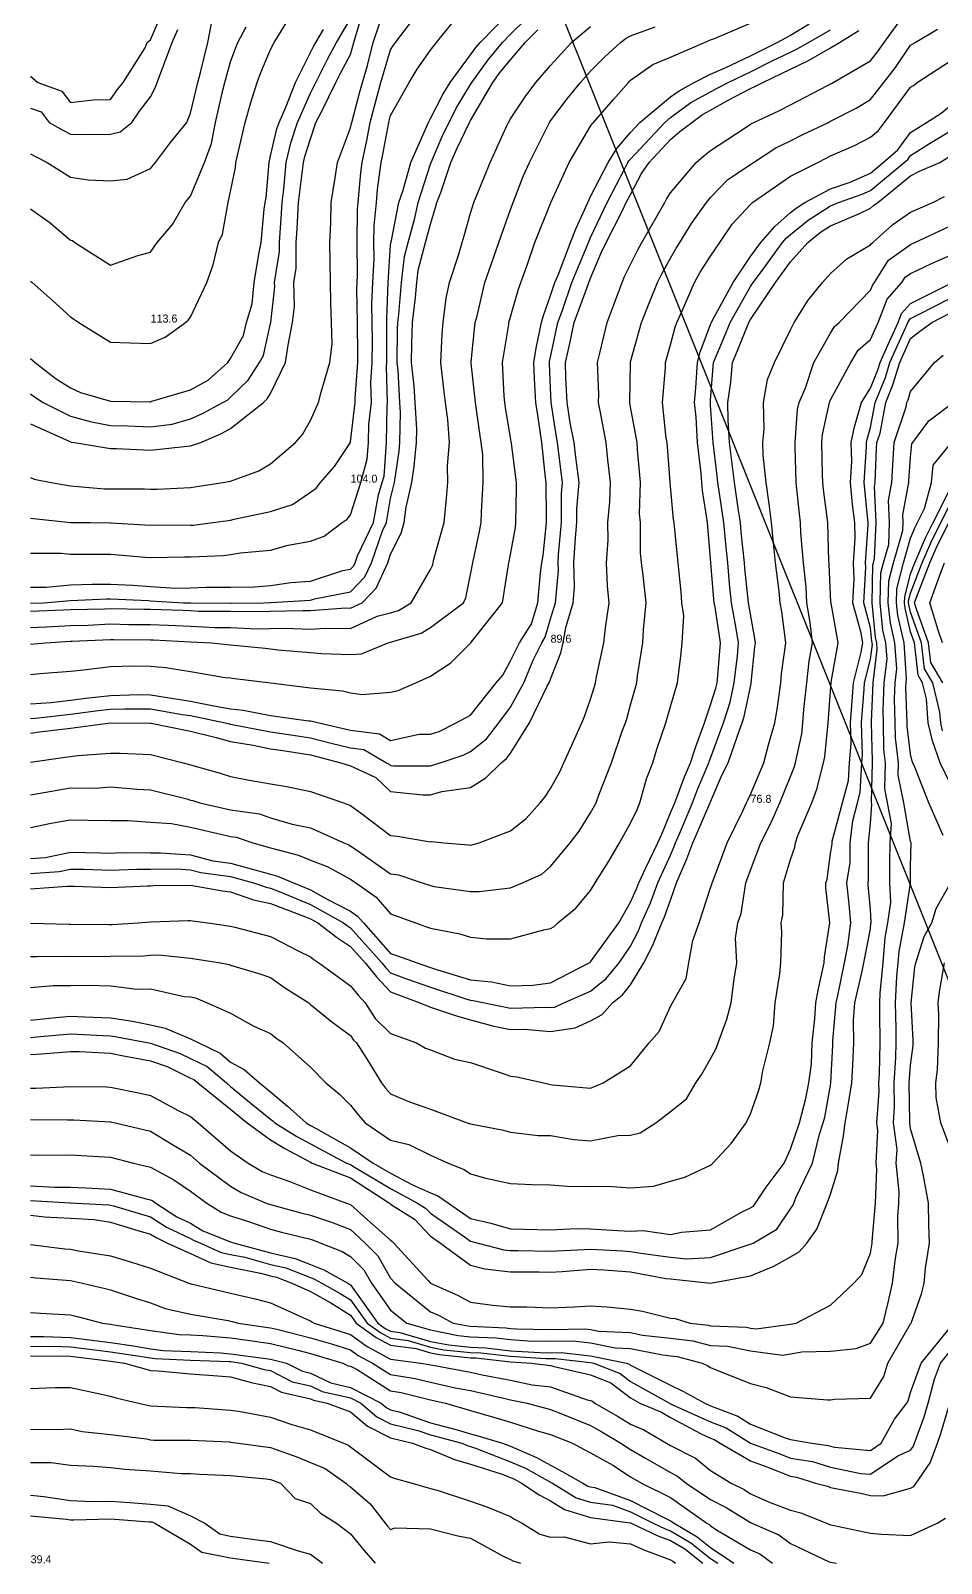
# Model space of a CAD drawing. Extents: x 0 to 210, y 0 to 386.
# Drawn here: x 0 to 113.8, y 0 to 191.5 of the extents above; entities that cross this region are included whole.
import ezdxf

# ---------------------------------------------------------------- set-up
doc = ezdxf.new("R2010")
doc.units = 0
for name, color, linetype in [('CONTOURS_MAJEURES', 3, 'CONTINUOUS'), ('CONTOURS_MINEURES', 8, 'CONTINUOUS'), ('PARCELLE', 4, 'CONTINUOUS'), ('POINTS_COTES', 7, 'CONTINUOUS')]:
    doc.layers.add(name, color=color, linetype=linetype)

msp = doc.modelspace()

# ---------------------------------------------------------------- linework, layer by layer
at = {"layer": 'CONTOURS_MAJEURES'}
for points in [[(0.003, 185.761), (0.884, 184.999), (3.912, 183.911), (4.999, 182.47), (7.805, 182.808), (9.995, 182.867), (10.87, 184.125), (11.55, 184.999), (14.325, 189.32), (14.57, 189.995), (15.002, 190.329), (16.401, 193.6)], [(0.003, 119.931), (1.592, 120.001), (4.999, 120.289), (9.532, 120.464), (9.995, 120.464), (14.731, 120.271), (15.002, 120.249), (19.116, 120.001), (19.97, 119.973), (19.998, 119.972), (20.028, 119.971), (25.005, 119.95), (25.058, 119.948), (29.168, 120.001), (29.981, 120.021), (30.001, 120.023), (30.026, 120.026), (34.997, 120.331), (35.49, 120.494), (40.004, 121.364), (41.79, 123.211), (42.603, 124.998), (43.976, 128.979), (44.468, 130.005), (45, 133.003), (45.482, 135.001), (46.053, 138.945), (46.145, 139.998), (46.254, 143.748), (46.173, 145.005), (45.943, 149.059), (45.841, 150.002), (45.871, 154.127), (45.906, 154.998), (46.024, 156.022), (46.359, 159.994), (46.745, 163.253), (47.206, 165.002), (48.033, 168.035), (48.426, 169.998), (49.996, 174.778), (50.07, 174.995), (51.55, 178.448), (52.307, 180.002), (53.215, 181.787), (55.003, 184.729), (55.16, 184.999), (57.179, 187.819), (58.988, 189.995), (59.999, 191.019), (61.997, 193)], [(0.003, 146.091), (0.612, 145.615), (1.584, 145.005), (4.999, 143.283), (7.598, 142.603), (9.995, 142.14), (12.111, 142.114), (15.002, 141.969), (17.679, 142.322), (19.998, 142.96), (21.414, 143.589), (24.031, 145.005), (24.661, 145.348), (25.005, 145.659), (27.196, 147.81), (28.607, 150.002), (29.106, 150.897), (30.001, 154.863), (30.028, 154.998), (30.518, 159.478), (30.508, 159.994), (31.109, 163.892), (31.104, 165.002), (31.362, 168.637), (31.428, 169.998), (31.65, 171.648), (31.952, 174.995), (32.533, 177.464), (33.362, 180.002), (34.997, 183.659), (35.651, 184.999), (37.097, 187.899), (38.223, 189.995), (40.004, 192.948)], [(0.003, 105.544), (0.591, 105.589), (4.999, 106.08), (8.458, 106.538), (9.995, 106.712), (11.758, 106.76), (15.002, 106.737), (18.947, 106.052), (19.998, 105.888), (24.302, 105.001), (24.869, 104.866), (25.005, 104.828), (25.213, 104.793), (30.001, 103.851), (33.368, 103.372), (34.997, 103.117), (37.558, 102.445), (40.004, 101.867), (41.656, 101.657), (44.474, 100.004), (44.832, 99.836), (45, 99.679), (45.364, 99.639), (49.996, 99.639), (51.217, 100.004), (54.073, 100.932), (55.003, 101.4), (56.991, 103.012), (58.54, 105.001), (59.999, 106.941), (61.643, 109.997), (62.823, 112.828), (63.885, 115.005), (64.32, 115.68), (64.995, 117.988), (65.596, 120.001), (65.972, 124.023), (65.937, 124.998), (66, 126.003), (66.379, 130.005), (66.352, 133.647), (66.476, 135.001), (66.311, 136.315), (65.884, 139.998), (65.732, 140.735), (65.074, 145.005), (64.995, 146.822), (64.865, 149.872), (64.858, 150.002), (64.877, 150.119), (64.995, 150.674), (65.911, 154.998), (66.439, 156.439), (67.657, 159.994), (69.566, 164.567), (69.733, 165.002), (69.81, 165.193), (70.002, 165.62), (72.053, 169.998), (74.335, 174.332), (74.675, 174.995), (74.798, 175.195), (74.998, 175.426), (79.263, 180.002), (80.005, 180.617), (82.532, 182.471), (85.001, 183.83), (85.746, 184.254), (87.178, 184.999), (89.997, 186.318), (92.683, 187.68), (95.004, 188.783), (95.82, 189.179), (97.246, 189.995), (100, 191.588)], [(0.003, 86.184), (3.581, 86.422), (4.999, 86.726), (6.692, 86.697), (9.995, 86.599), (13.278, 86.724), (15.002, 86.71), (18.265, 86.737), (19.998, 86.62), (21.276, 86.279), (25.005, 85.778), (27.842, 85.004), (29.451, 84.453), (30.001, 84.338), (31.074, 83.929), (34.997, 82.311), (39.132, 79.997), (39.625, 79.619), (40.004, 79.366), (43.913, 75), (44.403, 74.403), (45, 73.757), (46.983, 73.017), (49.996, 71.948), (54.528, 70.478), (55.003, 70.337), (55.305, 70.306), (56.758, 70.004), (59.999, 69.358), (64.446, 69.454), (64.995, 69.408), (65.511, 69.488), (66.664, 70.004), (70.002, 71.463), (71.964, 73.038), (73.565, 75), (74.998, 77.096), (75.977, 79.019), (76.363, 79.997), (77.492, 82.509), (78.423, 85.004), (80.005, 88.475), (80.457, 89.548), (80.629, 90.001), (81.111, 91.107), (82.746, 94.997), (83.357, 96.645), (84.793, 100.004), (84.843, 100.162), (85.001, 100.581), (86.619, 105.001), (87.446, 107.552), (87.96, 109.997), (88.348, 113.352), (88.48, 115.005), (88.209, 116.793), (87.594, 120.001), (87.363, 122.364), (87.142, 124.998), (86.931, 126.932), (86.666, 130.005), (86.087, 133.915), (85.922, 135.001), (85.827, 135.828), (85.31, 139.998), (85.001, 144.692), (84.983, 144.987), (84.981, 145.005), (84.982, 145.024), (85.001, 145.299), (85.379, 150.002), (86.738, 153.26), (87.44, 154.998), (89.997, 159.499), (90.33, 159.994), (91.223, 161.221), (93.997, 165.002), (94.467, 165.538), (95.004, 166.012), (97.214, 167.788), (100, 169.576), (100.999, 169.998), (103.966, 171.028), (104.996, 171.489), (109.212, 174.995), (109.639, 175.359), (110.003, 175.858), (112.382, 177.379), (114.999, 178.963)], [(0.003, 65.687), (0.771, 65.767), (4.999, 66.138), (9.07, 65.924), (9.995, 65.891), (10.774, 65.776), (14.763, 64.996), (15.002, 64.953), (18.7, 63.699), (19.998, 63.047), (22.063, 62.061), (24.468, 60), (25.005, 59.572), (27.589, 57.416), (30.001, 55.479), (30.26, 55.263), (30.547, 55.004), (33.292, 53.294), (34.997, 52.397), (39.49, 49.996), (40.004, 49.797), (40.569, 49.431), (45, 46.799), (48.378, 45), (49.371, 44.375), (49.996, 43.715), (54.247, 40.757), (55.003, 40.232), (55.932, 40.003), (59.166, 39.169), (59.999, 39.071), (60.929, 39.071), (64.995, 38.986), (69.181, 39.182), (70.002, 39.252), (74.027, 39.03), (74.998, 38.961), (76.281, 38.72), (80.005, 38.217), (81.991, 38.012), (85.001, 38.206), (89.805, 39.811), (89.997, 39.846), (90.109, 39.891), (90.31, 40.003), (93.267, 41.736), (95.004, 44.286), (95.301, 44.702), (95.42, 45), (95.67, 45.666), (97.76, 49.996), (98.604, 53.605), (99.083, 55.004), (99.272, 55.731), (100, 59.697), (100.052, 60), (100.274, 64.722), (100.289, 64.996), (100.283, 65.28), (100.703, 70.004), (100.914, 70.918), (101.73, 75), (102.149, 77.15), (102.537, 79.997), (102.318, 82.321), (102.051, 85.004), (102.452, 87.548), (102.452, 90.001), (102.767, 92.768), (103.362, 94.997), (103.706, 96.29), (103.915, 100.004), (104.011, 100.989), (103.867, 105.001), (104.203, 109.204), (104.256, 109.997), (104.996, 112.946), (105.222, 114.778), (105.206, 115.005), (105.166, 115.175), (104.996, 116.872), (104.147, 120.001), (104.387, 124.389), (104.36, 124.998), (104.702, 129.71), (104.694, 130.005), (104.65, 130.351), (104.212, 135.001), (104.494, 139.496), (104.479, 139.998), (104.573, 140.422), (104.996, 141.876), (105.59, 145.005), (106.853, 148.148), (107.419, 150.002), (109.419, 154.416), (109.678, 154.998), (109.768, 155.232), (110.003, 155.492), (110.994, 155.99), (114.999, 158.051)], [(113.999, 104.002), (113.769, 105.001), (113.674, 106.325), (112.78, 109.997), (111.731, 111.73), (111.37, 115.005), (110.003, 118.807), (109.777, 119.776), (109.754, 120.001), (109.759, 120.244), (110.003, 121.184), (111.47, 124.998), (112.53, 127.472), (113.791, 130.005), (114.999, 132.388)], [(0.003, 45.295), (4.96, 45.039), (4.999, 45.039), (5.036, 45.037), (5.713, 45), (9.775, 44.779), (9.995, 44.745), (10.361, 44.634), (15.002, 43.277), (16.979, 41.981), (19.998, 40.575), (20.347, 40.352), (21.25, 40.003), (23.837, 38.836), (25.005, 38.582), (26.782, 38.222), (30.001, 37.328), (31.895, 36.894), (34.997, 35.704), (35.5, 35.499), (36.418, 34.996), (38.699, 33.694), (40.004, 32.887), (42.062, 29.999), (43.777, 28.777), (45, 28.114), (47.177, 27.822), (49.996, 27.003), (51.667, 26.67), (55.003, 26.331), (56.269, 26.269), (59.999, 25.855), (64.412, 25.586), (64.995, 25.577), (65.577, 25.584), (70.002, 25.085), (70.411, 25.003), (73.702, 23.705), (74.998, 22.705), (79.857, 19.996), (79.961, 19.952), (80.005, 19.926), (80.152, 19.849), (85.001, 17.659), (86.929, 16.928), (89.997, 14.999), (93.663, 13.661), (95.004, 13.123), (97.729, 12.728), (100, 12.007), (103.78, 11.219), (104.996, 11.11), (108.426, 13.426), (110.003, 14.124), (110.359, 14.642), (110.491, 14.999), (111.689, 18.309), (112.187, 19.996), (113.008, 23.008), (113.726, 25.003), (114.999, 26.552)], [(0.003, 27.096), (2.899, 27.103), (4.999, 27.039), (8.37, 26.629), (9.995, 26.408), (14.206, 25.798), (15.002, 25.67), (15.59, 25.591), (19.998, 25.389), (24.809, 25.199), (25.005, 25.181), (26.367, 25.003), (29.214, 24.215), (30.001, 24.057), (32.681, 22.682), (34.997, 22.155), (36.45, 21.449), (40.004, 20.654), (41.272, 19.996), (43.288, 18.284), (45, 17.427), (48.416, 16.579), (49.996, 16.029), (53.909, 14.999), (54.678, 14.675), (55.003, 14.581), (55.615, 14.387), (59.999, 12.657), (61.855, 11.859), (64.995, 10.13), (65.078, 10.085), (65.224, 10.003), (68.182, 8.183), (70.002, 7.614), (72.741, 7.257), (74.998, 6.44), (77.831, 4.995), (79.307, 4.299), (80.005, 4.044), (82.552, 2.546), (85.001, 0.598), (85.891, -0.001)], [(0.003, 5.92), (4.491, 5.505), (4.999, 5.429), (5.409, 5.407), (9.995, 5.529), (14.81, 5.187), (15.002, 5.171), (15.161, 5.155), (15.528, 4.995), (19.998, 2.382), (21.402, 1.401), (25.005, 0.654), (25.581, 0.575), (29.801, -0.001)]]:
    msp.add_lwpolyline(points, dxfattribs=at)
at = {"layer": 'CONTOURS_MINEURES'}
for points in [[(0.003, 142.342), (4.807, 140.19), (4.999, 140.093), (5.075, 140.074), (5.467, 139.998), (9.995, 139.243), (10.751, 139.243), (15.002, 139.073), (19.551, 139.551), (19.998, 139.579), (21.269, 139.998), (23.857, 141.146), (25.005, 141.767), (29.097, 145.005), (29.553, 145.453), (30.001, 146.149), (31.871, 150.002), (32.191, 152.192), (32.758, 154.998), (32.979, 157.016), (32.921, 159.994), (33.199, 161.796), (33.186, 165.002), (33.306, 166.693), (33.467, 169.998), (34.007, 174.005), (34.096, 174.995), (34.268, 175.725), (34.997, 177.957), (35.666, 180.002), (36.42, 181.423), (38.167, 184.999), (38.777, 186.223), (40.004, 188.506), (40.384, 189.995), (40.577, 190.57), (41.914, 195.003)], [(0.003, 100.059), (4.312, 100.691), (4.999, 100.769), (5.883, 100.889), (9.995, 101.201), (11.185, 101.192), (15.002, 101.027), (19.061, 100.004), (19.998, 99.741), (23.689, 98.688), (25.005, 98.275), (27.13, 97.874), (30.001, 97.364), (32.023, 97.023), (34.997, 96.408), (39.112, 94.997), (40.004, 94.666), (41.357, 93.644), (45, 90.916), (45.84, 90.841), (49.996, 90.141), (50.15, 90.155), (51.665, 90.001), (54.749, 89.747), (55.003, 89.712), (56.066, 90.001), (59.999, 91.491), (61.966, 93.03), (63.714, 94.997), (64.278, 95.716), (64.995, 96.807), (66.149, 98.851), (66.643, 100.004), (68.01, 103.014), (68.906, 105.001), (69.236, 105.764), (70.002, 107.965), (70.485, 109.514), (70.62, 109.997), (70.742, 110.739), (71.651, 115.005), (71.848, 116.851), (72.339, 120.001), (72.099, 122.098), (71.987, 124.998), (72.18, 127.822), (72.171, 130.005), (72.399, 132.604), (72.49, 135.001), (72.167, 137.832), (71.957, 139.998), (71.227, 143.777), (70.997, 145.005), (71.013, 146.016), (70.865, 150.002), (71.161, 151.161), (72.08, 154.998), (73.321, 158.318), (73.953, 159.994), (74.259, 160.735), (74.998, 162.25), (75.915, 164.085), (76.418, 165.002), (78.317, 168.315), (79.262, 169.998), (79.516, 170.485), (80.005, 171.19), (83.196, 174.995), (84.158, 175.839), (85.001, 176.478), (89.305, 179.309), (89.997, 179.776), (90.134, 179.865), (90.422, 180.002), (93.536, 181.466), (95.004, 182.215), (99.619, 184.618), (100, 184.812), (100.123, 184.876), (100.333, 184.999), (104.996, 187.689), (106.008, 188.985), (106.7, 189.995), (110.003, 194.516)], [(0.003, 135.622), (0.442, 135.441), (2.568, 135.001), (4.999, 134.591), (9.218, 134.225), (9.995, 134.218), (14.217, 134.218), (15.002, 134.169), (15.838, 134.165), (19.998, 134.404), (20.524, 134.477), (24.036, 135.001), (25.005, 135.19), (28.511, 136.491), (30.001, 137.338), (33.108, 139.998), (34.002, 140.995), (34.997, 142.78), (36.004, 145.005), (36.312, 146.318), (37.397, 150.002), (37.695, 152.306), (37.611, 154.998), (37.511, 157.507), (37.468, 159.994), (37.457, 162.542), (37.404, 165.002), (37.531, 167.47), (37.572, 169.998), (38.08, 173.075), (38.349, 174.995), (40.004, 179.335), (40.121, 179.885), (40.142, 180.002), (41.164, 183.839), (41.472, 184.999), (42.098, 187.093), (42.839, 189.995), (44.278, 194.279)], [(0.003, 121.953), (1.955, 121.953), (4.999, 122.211), (7.682, 122.314), (9.995, 122.314), (12.798, 122.2), (15.002, 122.021), (18.169, 121.83), (19.998, 121.872), (21.948, 121.948), (25.005, 121.923), (28.006, 121.996), (30.001, 122.167), (32.536, 122.537), (34.997, 122.688), (39.016, 124.012), (40.004, 124.203), (40.394, 124.607), (40.572, 124.998), (40.873, 125.868), (42.856, 130.005), (43.472, 133.473), (43.958, 135.001), (44.183, 135.818), (44.493, 139.998), (44.565, 144.57), (44.616, 145.005), (44.481, 149.482), (44.52, 150.002), (44.536, 154.535), (44.531, 154.998), (44.523, 155.475), (44.717, 159.994), (45, 164.679), (45.034, 164.968), (45.043, 165.002), (45.059, 165.061), (46.047, 169.998), (46.559, 171.558), (47.523, 174.995), (49.537, 179.543), (49.733, 180.002), (49.996, 180.507), (51.511, 183.486), (52.431, 184.999), (55.003, 188.452), (55.646, 189.351), (56.182, 189.995), (59.999, 193.864)], [(0.003, 160.178), (0.215, 159.994), (2.739, 157.735), (4.999, 155.712), (5.422, 155.422), (6.025, 154.998), (9.995, 152.563), (12.458, 152.46), (15.002, 152.375), (16.821, 153.179), (19.373, 154.998), (19.704, 155.292), (19.998, 155.669), (22.014, 159.994), (22.808, 162.192), (23.506, 165.002), (23.982, 166.023), (24.697, 169.998), (25.005, 171.361), (25.615, 174.385), (25.668, 174.995), (25.864, 175.856), (26.821, 180.002), (27.519, 182.484), (28.321, 184.999), (28.767, 186.232), (30.001, 189.11), (30.443, 189.995), (32.186, 192.813)], [(0.003, 130.546), (4.971, 130.032), (4.999, 130.028), (5.02, 130.026), (7.497, 130.005), (9.975, 129.985), (9.995, 129.985), (10.016, 129.983), (15.002, 129.701), (15.298, 129.708), (19.998, 129.69), (20.301, 129.702), (22.76, 130.005), (24.731, 130.278), (25.005, 130.319), (25.444, 130.444), (30.001, 131.394), (32.731, 132.271), (34.997, 133.812), (35.676, 134.324), (36.258, 135.001), (37.993, 137.008), (39.972, 139.998), (40.004, 140.084), (40.579, 145.005), (40.562, 145.564), (40.9, 150.002), (40.903, 150.901), (40.85, 154.998), (40.78, 159.218), (40.814, 159.994), (40.866, 160.859), (40.822, 165.002), (40.857, 169.145), (40.939, 169.998), (41.279, 173.72), (41.445, 174.995), (42.068, 177.933), (42.455, 180.002), (42.99, 182.012), (43.785, 184.999), (45, 189.065), (45.358, 189.637), (45.608, 189.995), (47.606, 192.608)], [(0.003, 111.021), (1.141, 111.138), (4.999, 111.453), (6.607, 111.609), (9.995, 112.03), (12.882, 112.117), (15.002, 112.079), (16.914, 111.914), (19.998, 111.403), (24.332, 110.67), (25.005, 110.6), (25.549, 110.543), (30.001, 109.997), (34.997, 109.357), (38.999, 108.994), (40.004, 108.736), (41.467, 108.534), (45, 108.83), (45.96, 109.037), (48.142, 109.997), (49.996, 110.826), (52.51, 112.49), (55.003, 114.962), (55.023, 114.985), (55.034, 115.005), (55.114, 115.116), (58.976, 120.001), (59.749, 124.748), (59.795, 124.998), (59.831, 125.166), (59.999, 126.022), (60.608, 129.394), (60.666, 130.005), (60.731, 134.269), (60.726, 135.001), (60.105, 139.891), (60.094, 139.998), (60.082, 140.081), (59.999, 140.58), (59.382, 144.387), (59.301, 145.005), (59.211, 145.793), (58.98, 150.002), (59.764, 154.764), (59.789, 154.998), (59.999, 155.702), (60.963, 159.03), (61.296, 159.994), (62.044, 162.045), (63.023, 165.002), (64.995, 169.887), (65.027, 169.967), (65.041, 169.998), (65.083, 170.086), (67.319, 174.995), (70.002, 179.518), (70.186, 179.817), (70.346, 180.002), (72.857, 182.857), (74.724, 184.999), (74.86, 185.137), (74.998, 185.263), (77.777, 187.221), (80.005, 188.143), (84.223, 189.995), (85.001, 190.304), (85.504, 190.499), (89.997, 192.405)], [(0.003, 176.096), (0.7, 175.693), (2.08, 174.995), (4.999, 173.152), (7.182, 172.811), (9.995, 172.711), (12.062, 172.932), (15.002, 174.248), (15.631, 174.995), (17.5, 177.498), (19.513, 180.002), (19.672, 180.329), (19.998, 181.161), (20.891, 184.999), (21.25, 186.248), (22.151, 189.995), (22.628, 192.372)], [(0.003, 126.18), (3.82, 126.18), (4.999, 126.082), (6.072, 126.073), (9.995, 126.073), (14.314, 125.685), (15.002, 125.646), (19.247, 125.75), (19.998, 125.747), (24.094, 125.908), (25.005, 126.02), (26.228, 126.224), (30.001, 126.574), (32.179, 127.18), (34.997, 127.686), (36.691, 128.31), (38.966, 130.005), (39.557, 130.45), (40.004, 130.971), (41.286, 135.001), (42.088, 137.913), (42.243, 139.998), (42.279, 142.278), (42.598, 145.005), (42.521, 147.523), (42.71, 150.002), (42.72, 152.718), (42.69, 154.998), (42.651, 157.347), (42.765, 159.994), (42.943, 162.941), (42.922, 165.002), (42.939, 167.063), (43.22, 169.998), (43.369, 171.629), (43.807, 174.995), (44.016, 175.981), (44.768, 180.002), (44.817, 180.185), (45, 180.871), (47.304, 184.999), (48.34, 186.654), (49.996, 189.017), (50.727, 189.995), (52.648, 192.35)], [(0.003, 107.354), (2.55, 107.548), (4.999, 107.821), (6.92, 108.076), (9.995, 108.423), (13.521, 108.519), (15.002, 108.509), (16.803, 108.196), (19.998, 107.698), (22.901, 107.1), (25.005, 106.749), (26.579, 106.575), (30.001, 105.919), (34.736, 105.261), (34.997, 105.228), (35.205, 105.209), (36.017, 105.001), (40.004, 104.059), (43.6, 103.601), (45, 102.78), (48.568, 103.573), (49.996, 103.573), (51.075, 103.924), (53.215, 105.001), (55.003, 105.953), (58.196, 109.997), (59.036, 110.963), (59.999, 112.729), (61.109, 115.005), (62.632, 117.368), (63.402, 120.001), (63.746, 123.748), (63.926, 124.998), (64.09, 125.905), (64.48, 130.005), (64.488, 130.512), (64.454, 135.001), (64.376, 135.621), (63.908, 139.998), (63.401, 143.408), (63.136, 145.005), (63.008, 148.014), (62.898, 150.002), (63.195, 151.802), (63.873, 154.998), (64.125, 155.868), (64.995, 158.391), (65.544, 159.994), (65.938, 160.938), (67.498, 165.002), (68.216, 166.784), (69.656, 169.998), (70.002, 170.726), (72.189, 174.995), (73.261, 176.736), (74.998, 178.742), (76.172, 180.002), (80.005, 183.179), (81.054, 183.949), (82.961, 184.999), (85.001, 186.04), (86.841, 186.839), (89.997, 188.316), (93.308, 189.995), (94.419, 190.58), (95.004, 190.892), (97.314, 192.31)], [(0.003, 116.915), (2.001, 117.003), (4.999, 117.165), (7.202, 117.208), (9.995, 117.343), (12.29, 117.295), (15.002, 117.269), (17.194, 117.198), (19.998, 117.067), (23.088, 116.918), (25.005, 116.91), (28.261, 116.745), (30.001, 116.768), (31.814, 116.819), (34.997, 116.686), (36.826, 116.83), (40.004, 116.781), (43.326, 118.328), (45, 118.725), (45.988, 119.013), (47.59, 120.001), (49.996, 124.165), (50.265, 124.729), (50.32, 124.998), (50.418, 125.42), (51.688, 130.005), (51.999, 133.003), (52.135, 135.001), (52.097, 137.098), (52.346, 139.998), (52.148, 142.853), (51.854, 145.005), (51.659, 146.665), (51.281, 150.002), (51.429, 153.568), (51.572, 154.998), (51.949, 158.046), (52.37, 159.994), (53.526, 163.525), (53.941, 165.002), (54.18, 165.823), (55.003, 168.65), (55.421, 169.998), (56.75, 173.248), (57.428, 174.995), (59.504, 179.506), (59.732, 180.002), (59.999, 180.435), (61.804, 183.193), (63.166, 184.999), (64.995, 187.131), (67.6, 189.995), (70.002, 191.965)], [(0.003, 169.202), (2.449, 167.449), (4.999, 165.287), (5.229, 165.233), (5.544, 165.002), (9.995, 162.182), (13.392, 163.392), (15.002, 163.784), (15.834, 165.002), (17.738, 167.262), (19.324, 169.998), (19.998, 170.8), (21.732, 174.995), (22.615, 177.385), (23.11, 180.002), (24.038, 184.034), (24.263, 184.999), (25.005, 187.585), (25.645, 189.355), (25.919, 189.995), (26.956, 191.95)], [(0.003, 114.815), (1.853, 115.005), (4.999, 115.174), (5.171, 115.177), (9.995, 115.411), (10.393, 115.402), (15.002, 115.358), (15.344, 115.347), (19.998, 115.131), (22.601, 115.005), (25.005, 114.755), (29.306, 114.308), (30.001, 114.223), (30.898, 114.105), (34.997, 113.775), (36.36, 113.641), (40.004, 113.536), (41.376, 113.629), (44.692, 115.005), (45, 115.078), (48.81, 116.19), (49.996, 116.921), (54.117, 120.001), (54.403, 120.6), (55.003, 123.535), (55.274, 124.998), (56.103, 128.903), (56.319, 130.005), (56.343, 131.345), (56.576, 135.001), (56.517, 138.484), (56.322, 139.998), (56.138, 141.136), (55.627, 145.005), (55.065, 149.939), (55.061, 150.002), (55.073, 150.072), (55.59, 154.998), (55.84, 155.836), (56.798, 159.994), (57.629, 162.37), (58.516, 165.002), (59.999, 169.113), (60.329, 169.998), (61.607, 173.386), (62.383, 174.995), (63.232, 176.761), (64.866, 180.002), (64.917, 180.08), (64.995, 180.183), (67.069, 182.928), (68.736, 184.999), (70.002, 186.387), (71.795, 188.202), (73.749, 189.995), (74.467, 190.527), (74.998, 190.823), (78.07, 191.929)], [(0.003, 96.011), (1.21, 96.207), (4.999, 96.872), (8.162, 96.834), (9.995, 96.996), (13.309, 96.69), (15.002, 96.605), (19.51, 95.486), (19.998, 95.348), (20.271, 95.27), (21.142, 94.997), (25.005, 94.107), (28.611, 93.607), (30.001, 93.131), (32.68, 92.317), (34.997, 91.86), (39.153, 90.001), (39.772, 89.77), (40.004, 89.645), (41.31, 88.694), (45, 86.13), (45.987, 85.991), (48.931, 85.004), (49.996, 84.654), (50.436, 84.564), (55.003, 83.927), (56.071, 83.933), (59.999, 84.39), (61.482, 85.004), (63.914, 86.085), (64.995, 87.03), (67.443, 90.001), (68.556, 91.443), (70.002, 93.748), (70.678, 94.997), (71.086, 96.083), (72.628, 100.004), (73.964, 103.967), (74.363, 105.001), (74.514, 105.484), (74.998, 107.221), (75.764, 109.997), (75.871, 110.871), (76.519, 115.005), (76.615, 116.618), (76.963, 120.001), (76.561, 123.438), (76.378, 124.998), (76.239, 126.239), (76.223, 130.005), (76.115, 131.12), (76.259, 135.001), (75.876, 139.121), (75.804, 139.998), (74.998, 144.484), (74.9, 145.005), (74.978, 149.982), (74.977, 150.002), (74.998, 150.082), (76.355, 154.998), (77.39, 157.608), (78.381, 159.994), (78.922, 161.077), (80.005, 163.05), (80.695, 164.31), (81.148, 165.002), (82.611, 167.392), (84.472, 169.998), (85.001, 170.608), (87.142, 172.853), (89.997, 174.747), (90.382, 174.995), (93.177, 176.821), (95.004, 177.689), (96.513, 178.49), (99.725, 180.002), (100, 180.142), (103.197, 181.801), (104.996, 182.854), (106.646, 184.999), (108.116, 186.881), (110.003, 189.633), (110.576, 189.995), (113.354, 191.644)], [(0.003, 150.496), (0.558, 150.002), (3.049, 148.052), (4.999, 146.829), (6.241, 146.248), (9.995, 145.179), (14.896, 145.111), (15.002, 145.108), (15.163, 145.166), (19.998, 146.595), (22.207, 147.797), (24.643, 150.002), (25.005, 150.487), (26.62, 153.382), (26.985, 154.998), (27.679, 157.32), (27.956, 159.994), (28.542, 163.54), (28.827, 165.002), (29.182, 169.179), (29.313, 169.998), (29.429, 170.57), (29.814, 174.995), (30.001, 175.814), (30.799, 179.202), (31.06, 180.002), (31.916, 181.918), (33.101, 184.999), (34.997, 188.733), (35.417, 189.576), (35.642, 189.995), (36.622, 191.621)], [(0.003, 181.797), (1.323, 181.323), (2.319, 180.002), (4.02, 179.021), (4.999, 178.525), (6.51, 178.487), (9.995, 178.523), (11.179, 178.818), (12.637, 180.002), (13.606, 181.395), (15.002, 183.187), (15.593, 184.407), (15.825, 184.999), (16.331, 186.328), (17.714, 189.995), (18.399, 191.597)], [(0.003, 118.925), (4.105, 119.107), (4.999, 119.155), (9.233, 119.239), (9.995, 119.276), (14.186, 119.187), (15.002, 119.18), (19.045, 119.048), (19.998, 119.004), (21.048, 118.953), (25.005, 118.937), (26.126, 118.88), (30.001, 118.93), (34.04, 119.044), (34.997, 119.004), (39.348, 119.347), (40.004, 119.337), (41.431, 120.001), (43.186, 121.815), (44.634, 124.998), (45, 126.058), (46.318, 128.684), (46.716, 130.005), (46.935, 131.94), (47.673, 135.001), (47.967, 137.031), (48.226, 139.998), (48.277, 141.721), (48.066, 145.005), (47.949, 147.052), (47.632, 150.002), (47.649, 152.349), (47.757, 154.998), (48.114, 158.113), (48.273, 159.994), (48.456, 161.538), (49.369, 165.002), (49.996, 167.302), (50.604, 169.392), (50.78, 169.998), (51.266, 171.266), (52.536, 174.995), (53.276, 176.721), (54.874, 180.002), (54.918, 180.087), (55.003, 180.227), (57.79, 184.999), (58.711, 186.286), (59.999, 187.834), (61.836, 189.995), (63.425, 191.569)], [(0.003, 103.72), (1.12, 103.883), (4.999, 104.325), (9.995, 105.001), (14.964, 104.963), (15.002, 104.961), (15.054, 104.948), (19.998, 103.935), (23.178, 103.178), (25.005, 102.665), (27.815, 102.19), (30.001, 101.76), (31.538, 101.542), (34.997, 100.999), (38.792, 100.004), (40.004, 99.633), (43.149, 98.15), (45, 96.428), (49.011, 95.984), (49.996, 95.984), (51.404, 96.405), (55.003, 96.919), (56.897, 98.106), (58.833, 100.004), (59.477, 100.526), (59.999, 101.197), (62.356, 105.001), (64.584, 109.587), (64.805, 109.997), (64.995, 110.452), (66.268, 113.732), (66.559, 115.005), (66.896, 116.902), (67.821, 120.001), (68.007, 121.992), (67.901, 124.998), (68.095, 128.098), (68.276, 130.005), (68.263, 131.74), (68.562, 135.001), (68.166, 138.166), (67.953, 139.998), (67.447, 142.45), (67.053, 145.005), (66.919, 148.082), (66.85, 150.002), (67.395, 152.397), (67.946, 154.998), (69.649, 159.642), (69.769, 159.994), (70.002, 160.551), (71.302, 163.698), (71.938, 165.002), (73.999, 168.999), (74.467, 169.998), (74.998, 171.007), (76.368, 173.628), (77.315, 174.995), (80.005, 177.852), (81.148, 178.856), (82.66, 180.002), (84.01, 180.993), (85.001, 181.538), (87.206, 182.793), (89.997, 184.244), (90.511, 184.485), (91.517, 184.999), (95.004, 186.657), (97.251, 187.747), (100, 189.32), (101.118, 189.995), (103.528, 191.466)], [(0.003, 91.913), (2.552, 92.448), (4.999, 92.878), (7.152, 92.844), (9.995, 92.81), (12.204, 92.792), (15.002, 92.573), (17.6, 92.399), (19.998, 91.973), (23.952, 91.051), (25.005, 90.809), (25.714, 90.71), (27.787, 90.001), (30.001, 89.36), (33.467, 88.47), (34.997, 87.819), (37.051, 87.054), (40.004, 85.464), (40.635, 85.004), (43.213, 83.213), (45, 81.141), (48.122, 79.997), (49.505, 79.506), (49.996, 79.332), (53.652, 78.649), (55.003, 78.222), (56.995, 78.004), (59.999, 78.023), (64.148, 79.15), (64.995, 79.288), (65.444, 79.549), (65.913, 79.997), (68.175, 81.823), (70.002, 84.048), (70.591, 85.004), (72.274, 87.728), (73.598, 90.001), (74.998, 92.451), (75.817, 94.18), (76.157, 94.997), (76.997, 98.005), (77.801, 100.004), (78.286, 101.72), (79.426, 105.001), (80.005, 107.017), (80.871, 109.997), (81.322, 113.685), (81.439, 115.005), (81.639, 118.367), (81.415, 120.001), (81.31, 121.306), (80.93, 124.998), (80.484, 129.525), (80.442, 130.005), (80.385, 130.385), (80.005, 134.567), (79.966, 134.963), (79.967, 135.001), (79.964, 135.042), (79.555, 139.998), (79.456, 140.547), (78.999, 145.005), (79.356, 149.355), (79.368, 150.002), (80.005, 152.231), (80.567, 154.436), (80.78, 154.998), (81.467, 156.46), (82.979, 159.994), (83.695, 161.303), (85.001, 163.295), (86.136, 165.002), (87.701, 167.298), (89.997, 169.75), (90.113, 169.882), (90.244, 169.998), (95.004, 173.287), (98.391, 174.995), (99.443, 175.553), (100, 175.815), (102.902, 177.094), (104.996, 178.138), (106.002, 178.996), (106.734, 180.002), (110.003, 184.406), (110.367, 184.634), (110.81, 184.999), (114.999, 187.708)], [(0.003, 88.028), (1.853, 88.151), (4.999, 88.825), (8.756, 88.762), (9.995, 88.725), (11.226, 88.772), (15.002, 88.741), (16.251, 88.751), (19.998, 88.498), (22.761, 87.762), (25.005, 87.46), (28.497, 86.508), (30.001, 86.072), (30.851, 85.854), (32.849, 85.004), (34.997, 84.118), (37.008, 82.993), (40.004, 81.453), (40.862, 80.857), (41.603, 79.997), (45, 76.182), (45.872, 75.872), (48.33, 75), (49.996, 74.41), (50.873, 74.125), (55.003, 72.899), (57.629, 72.63), (59.999, 72.137), (62.799, 72.2), (64.995, 72.518), (69.818, 75), (69.934, 75.067), (70.002, 75.132), (73.534, 79.997), (74.998, 82.585), (75.748, 84.254), (76.028, 85.004), (76.886, 86.889), (78.389, 90.001), (78.907, 91.095), (80.005, 93.735), (80.535, 94.997), (81.745, 98.26), (82.491, 100.004), (83.097, 101.909), (84.256, 105.001), (85.001, 107.246), (85.674, 109.324), (85.815, 109.997), (85.922, 110.921), (86.25, 115.005), (85.579, 119.423), (85.468, 120.001), (85.427, 120.427), (85.043, 124.998), (85.038, 125.035), (85.001, 125.474), (84.605, 130.005), (84.005, 134.006), (83.915, 135.001), (83.811, 136.191), (83.374, 139.998), (83.179, 143.179), (82.998, 145.005), (83.145, 146.861), (83.355, 150.002), (83.689, 151.313), (85.001, 154.771), (85.067, 154.931), (85.094, 154.998), (85.218, 155.215), (87.809, 159.994), (89.997, 163.259), (91.276, 165.002), (93.015, 166.986), (95.004, 168.742), (95.7, 169.302), (96.785, 169.998), (100, 171.691), (102.452, 172.542), (104.996, 173.68), (106.577, 174.995), (108.427, 176.571), (110.003, 178.736), (111.983, 180.002), (113.836, 181.165), (114.999, 182.121)], [(0.003, 84.237), (4.584, 84.589), (4.999, 84.575), (5.433, 84.569), (9.995, 84.419), (14.611, 84.613), (15.002, 84.642), (15.351, 84.654), (19.998, 84.695), (23.992, 83.991), (25.005, 83.863), (27.88, 82.878), (30.001, 82.434), (34.139, 80.857), (34.997, 80.503), (35.901, 79.997), (38.223, 78.219), (40.004, 77.032), (41.822, 75), (43.254, 73.254), (45, 71.367), (48.651, 70.004), (49.996, 69.47), (53.346, 68.347), (55.003, 67.899), (57.92, 67.08), (59.999, 66.666), (61.701, 66.702), (64.995, 66.427), (68.092, 66.906), (70.002, 67.762), (71.443, 68.559), (72.727, 70.004), (73.986, 71.015), (74.998, 72.255), (76.667, 75), (77.791, 77.209), (78.892, 79.997), (79.237, 80.764), (80.005, 82.821), (80.76, 85.004), (82.019, 87.986), (82.783, 90.001), (84.924, 94.921), (84.956, 94.997), (84.968, 95.029), (85.001, 95.105), (86.453, 98.549), (87.186, 100.004), (88.368, 103.372), (88.965, 105.001), (89.217, 105.78), (89.997, 109.487), (90.078, 109.916), (90.089, 109.997), (90.533, 114.469), (90.604, 115.005), (90.534, 115.541), (89.997, 118.558), (89.72, 120.001), (89.3, 124.3), (89.241, 124.998), (88.823, 128.829), (88.722, 130.005), (88.5, 131.501), (87.97, 135.001), (87.664, 137.665), (87.375, 139.998), (87.189, 142.812), (87.151, 145.005), (87.55, 147.555), (87.747, 150.002), (88.409, 151.589), (89.786, 154.998), (89.997, 155.37), (93.112, 159.994), (95.004, 162.594), (97.145, 165.002), (98.728, 166.274), (100, 167.09), (103.617, 168.62), (104.996, 169.275), (105.378, 169.617), (105.922, 169.998), (110.003, 173.337), (111.106, 173.891), (113.645, 174.995), (114.999, 175.814)], [(0.003, 79.976), (4.837, 79.835), (4.999, 79.836), (9.777, 79.779), (9.995, 79.78), (10.209, 79.783), (13.437, 79.997), (15.002, 80.11), (19.714, 80.281), (19.998, 80.283), (20.242, 80.24), (22.167, 79.997), (25.005, 79.588), (25.539, 79.462), (30.001, 78.316), (33.527, 76.47), (34.997, 75.742), (35.418, 75.42), (36.047, 75), (40.004, 72.12), (40.957, 70.957), (41.839, 70.004), (43.069, 68.069), (45, 66.195), (48.258, 64.996), (49.351, 64.352), (49.996, 64.158), (52.99, 62.988), (55.003, 62.544), (58.703, 61.295), (59.999, 60.843), (60.776, 60.777), (64.113, 60), (64.995, 59.807), (65.229, 59.766), (70.002, 59.358), (71.579, 60), (74.998, 62.141), (77.343, 64.996), (78.591, 66.41), (80.005, 69.542), (80.241, 70.004), (81.963, 73.042), (82.27, 75), (82.788, 77.784), (83.58, 79.997), (85.001, 84.369), (85.165, 84.84), (85.19, 85.004), (85.304, 85.308), (87.054, 90.001), (89.073, 94.073), (89.497, 94.997), (89.646, 95.349), (89.997, 96.046), (91.666, 100.004), (92.231, 102.234), (93.012, 105.001), (93.329, 106.672), (93.77, 109.997), (93.882, 111.119), (94.397, 115.005), (93.895, 118.895), (93.697, 120.001), (93.567, 121.435), (93.131, 124.998), (92.924, 127.077), (92.614, 130.005), (92.331, 132.334), (91.949, 135.001), (91.579, 138.419), (91.526, 139.998), (91.681, 141.682), (91.619, 145.005), (92.108, 147.895), (93.001, 150.002), (95.004, 154.069), (95.443, 154.998), (97.217, 157.781), (98.976, 159.994), (100, 161.13), (102.026, 162.971), (104.996, 164.698), (105.112, 164.886), (105.274, 165.002), (107.768, 167.232), (110.003, 168.8), (112.783, 169.998), (114.258, 170.739)], [(0.003, 75.812), (0.792, 75.789), (4.999, 75.823), (5.812, 75.813), (9.995, 75.846), (14.106, 75.895), (15.002, 75.954), (15.988, 75.987), (19.998, 75.61), (23.717, 75), (24.816, 74.812), (25.005, 74.729), (28.653, 73.652), (30.001, 73.166), (31.851, 71.854), (34.759, 70.004), (34.891, 69.898), (34.997, 69.821), (37.651, 67.651), (40.004, 65.935), (40.368, 65.362), (40.745, 64.996), (42.079, 62.921), (43.856, 60), (44.356, 59.356), (45, 58.634), (47.344, 57.656), (49.996, 56.736), (54.577, 55.004), (55.003, 54.874), (59.098, 54.101), (59.999, 53.872), (63.441, 53.446), (64.995, 53.417), (67.924, 52.926), (70.002, 52.772), (73.414, 53.417), (74.998, 53.471), (76.216, 53.786), (78.171, 55.004), (80.005, 56.416), (81.979, 58.025), (83.145, 60), (83.918, 61.083), (85.001, 62.998), (85.703, 64.294), (85.928, 64.996), (87.046, 67.954), (87.58, 70.004), (87.946, 72.95), (88.29, 75), (88.098, 78.097), (88.397, 79.997), (88.812, 81.185), (89.406, 85.004), (89.997, 86.576), (91.302, 90.001), (92.536, 92.463), (93.664, 94.997), (95.004, 98.285), (95.482, 99.525), (95.602, 100.004), (96.4, 103.604), (96.537, 105.001), (96.663, 106.661), (97.029, 109.997), (97.316, 112.687), (97.746, 115.005), (97.465, 117.54), (97.026, 120.001), (96.938, 121.936), (96.626, 124.998), (96.296, 128.709), (96.261, 130.005), (96.117, 131.119), (95.703, 135.001), (95.585, 139.416), (95.57, 139.998), (95.872, 144.134), (96.063, 145.005), (96.856, 146.858), (97.89, 150.002), (100, 153.681), (100.504, 154.494), (101.068, 154.998), (104.996, 159.027), (105.266, 159.725), (105.508, 159.994), (107.224, 162.773), (110.003, 164.766), (110.162, 164.842), (110.531, 165.002), (114.999, 167.092)], [(0.003, 71.918), (2.825, 72.178), (4.999, 72.193), (7.204, 72.209), (9.995, 72.127), (13.27, 71.732), (15.002, 71.754), (19.183, 70.819), (19.998, 70.739), (20.626, 70.631), (22.055, 70.004), (25.005, 68.699), (27.908, 67.094), (30.001, 66.181), (30.657, 65.654), (31.565, 64.996), (34.997, 61.963), (36.896, 60), (38.606, 58.606), (40.004, 57.211), (40.969, 55.969), (41.829, 55.004), (45, 52.867), (47.291, 52.293), (49.996, 50.993), (52.19, 49.996), (54.182, 49.177), (55.003, 48.631), (56.895, 48.104), (59.999, 47.424), (62.665, 47.329), (64.995, 47.287), (67.121, 47.121), (70.002, 47.055), (72.118, 47.116), (74.998, 46.917), (77.884, 47.116), (80.005, 47.725), (81.778, 48.222), (85.001, 49.735), (85.156, 49.841), (85.3, 49.996), (87.563, 52.435), (89.457, 55.004), (89.997, 56.135), (91.008, 58.991), (91.288, 60), (91.517, 61.517), (92.389, 64.996), (92.864, 67.136), (93.074, 70.004), (93.643, 73.643), (93.778, 75), (93.9, 78.895), (93.837, 79.997), (94.04, 80.961), (94.098, 85.004), (95.004, 87.925), (95.545, 89.459), (95.619, 90.001), (95.915, 90.912), (97.638, 94.997), (98.297, 96.704), (99.12, 100.004), (99.28, 100.724), (99.699, 105.001), (100, 108.956), (100.069, 109.997), (100.093, 110.091), (100.953, 115.005), (100.056, 119.945), (100.041, 120.001), (100.043, 120.045), (100, 121), (99.826, 124.824), (99.809, 124.998), (99.79, 125.208), (99.66, 130.005), (99.127, 134.129), (99.034, 135.001), (99.007, 135.994), (98.9, 139.998), (98.976, 141.024), (99.848, 145.005), (100, 145.359), (102.522, 150.002), (103.469, 151.529), (104.996, 152.893), (105.932, 154.998), (107.067, 157.928), (108.926, 159.994), (109.337, 160.66), (110.003, 161.137), (112.611, 162.388), (114.999, 163.421)], [(0.003, 67.845), (3.173, 68.174), (4.999, 68.335), (6.757, 68.242), (9.995, 68.126), (12.722, 67.724), (15.002, 67.279), (16.829, 66.827), (19.998, 65.524), (21.02, 64.996), (23.716, 63.71), (25.005, 62.605), (26.677, 61.672), (28.604, 60), (30.001, 58.878), (32.11, 57.113), (34.45, 55.004), (34.787, 54.794), (34.997, 54.683), (35.684, 54.316), (40.004, 51.904), (42.84, 49.996), (45, 48.714), (47.743, 47.252), (49.996, 46.272), (50.899, 45.901), (52.253, 45), (55.003, 43.087), (57.539, 42.464), (59.999, 41.778), (61.717, 41.722), (64.995, 41.651), (68.195, 41.806), (70.002, 41.77), (73.421, 41.58), (74.998, 41.492), (76.577, 41.58), (80.005, 41.052), (81.363, 41.362), (85.001, 41.632), (88.857, 43.86), (89.997, 44.404), (90.373, 44.624), (90.629, 45), (91.969, 46.968), (94.209, 49.996), (95.004, 51.723), (96.127, 55.004), (96.927, 58.077), (97.28, 60), (97.6, 62.4), (97.719, 64.996), (98.013, 68.012), (98.169, 70.004), (98.431, 71.572), (99.204, 75), (99.229, 75.771), (99.907, 79.997), (99.392, 84.396), (99.402, 85.004), (99.558, 85.446), (100, 88.668), (100.181, 89.819), (100.181, 90.001), (100.205, 90.206), (101.483, 94.997), (102.223, 97.776), (102.349, 100.004), (102.583, 102.417), (102.491, 105.001), (102.707, 107.708), (102.86, 109.997), (103.821, 113.828), (104.027, 115.005), (103.812, 116.188), (102.778, 120.001), (102.939, 122.941), (102.846, 124.998), (103.069, 128.074), (103.017, 130.005), (102.728, 132.273), (102.472, 135.001), (102.637, 137.639), (102.565, 139.998), (103.007, 141.991), (103.883, 145.005), (104.996, 146.813), (105.91, 149.089), (106.189, 150.002), (107.174, 152.175), (108.429, 154.998), (108.868, 156.13), (110.003, 157.392), (114.808, 159.804)], [(0.003, 63.551), (1.378, 63.621), (4.999, 63.94), (6.069, 63.926), (9.995, 63.726), (11.593, 63.402), (15.002, 62.781), (17.078, 62.076), (19.998, 60.609), (20.411, 60.412), (20.892, 60), (25.005, 56.717), (27.058, 55.004), (30.001, 52.913), (31.796, 51.795), (34.997, 50.11), (35.211, 49.996), (40.004, 48.137), (44.846, 45), (45, 44.864), (47.984, 42.987), (49.996, 40.86), (51.227, 40.003), (55.003, 37.245), (56.787, 36.784), (59.999, 36.408), (63.586, 36.408), (64.995, 36.378), (66.445, 36.446), (70.002, 36.748), (71.659, 36.657), (74.998, 36.419), (79.41, 35.59), (80.005, 35.51), (85.001, 34.996), (89.997, 35.903), (92.906, 37.094), (95.004, 38.262), (96.084, 38.921), (97.043, 40.003), (98.275, 41.728), (99.583, 45), (100, 46.11), (100.915, 49.081), (100.971, 49.996), (101.61, 53.389), (101.804, 55.004), (102.181, 57.186), (102.668, 60), (102.772, 62.223), (102.918, 64.996), (102.858, 67.862), (103.049, 70.004), (103.96, 73.964), (104.167, 75), (104.996, 79.247), (105.048, 79.944), (105.058, 79.997), (105.069, 80.07), (104.996, 81.666), (104.709, 84.717), (104.68, 85.004), (104.723, 85.277), (104.723, 90.001), (104.996, 92.399), (105.154, 94.839), (105.126, 94.997), (105.105, 95.106), (105.248, 100.004), (105.221, 100.229), (105.129, 105.001), (105.125, 105.13), (105.319, 109.997), (105.834, 114.166), (105.774, 115.005), (105.627, 115.635), (105.188, 120.001), (105.284, 124.71), (105.359, 124.998), (105.506, 125.508), (105.688, 130.005), (105.482, 134.516), (105.574, 135.001), (105.736, 139.259), (105.789, 139.998), (106.186, 141.189), (106.911, 145.005), (107.796, 147.207), (108.649, 150.002), (110.003, 152.989), (111.106, 153.894), (112.662, 154.998), (114.999, 156.201)], [(0.003, 59.351), (0.657, 59.346), (4.999, 59.563), (9.501, 59.507), (9.995, 59.479), (13.705, 58.706), (15.002, 58.415), (18.428, 56.574), (19.998, 55.796), (20.953, 55.004), (25.005, 51.533), (27.186, 49.996), (28.949, 48.944), (30.001, 48.505), (32.259, 47.738), (34.997, 46.659), (39.494, 45), (39.88, 44.876), (40.004, 44.826), (42.117, 42.886), (45, 40.342), (45.208, 40.212), (45.405, 40.003), (49.684, 35.309), (49.974, 34.996), (49.996, 34.978), (53.454, 33.45), (55.003, 32.63), (57.754, 32.245), (59.999, 32.046), (62.045, 32.046), (64.995, 31.91), (67.975, 32.022), (70.002, 32.172), (72.049, 32.047), (74.998, 31.755), (76.506, 31.504), (80.005, 30.627), (80.579, 30.574), (82.455, 29.999), (84.736, 29.735), (85.001, 29.666), (89.486, 29.489), (89.997, 29.384), (90.705, 29.293), (95.004, 29.869), (95.689, 29.999), (100, 32.22), (102.923, 34.996), (103.919, 36.075), (104.996, 38.751), (105.206, 40.003), (105.204, 40.211), (105.636, 45), (105.771, 49.222), (105.689, 49.996), (105.926, 54.074), (105.796, 55.004), (106.062, 58.936), (106.048, 60), (106.13, 61.132), (106.207, 64.996), (106.177, 68.823), (106.14, 70.004), (106.214, 71.219), (106.564, 75), (106.805, 78.191), (107.14, 79.997), (107.524, 82.525), (107.409, 85.004), (107.409, 87.592), (107.441, 90.001), (107.597, 92.401), (107.133, 94.997), (106.782, 96.784), (106.876, 100.004), (106.674, 101.68), (106.61, 105.001), (106.557, 106.559), (106.694, 109.997), (107.058, 112.942), (106.911, 115.005), (106.549, 116.555), (106.203, 120.001), (106.278, 123.717), (106.61, 124.998), (107.266, 127.268), (107.377, 130.005), (107.251, 132.75), (107.678, 135.001), (107.763, 137.237), (107.961, 139.998), (109.448, 144.451), (109.553, 145.005), (109.682, 145.325), (110.003, 146.375), (112.98, 150.002), (114.089, 150.911)], [(0.003, 55.417), (4.622, 55.38), (4.999, 55.399), (5.39, 55.394), (9.995, 55.134), (10.103, 55.111), (10.584, 55.004), (15.002, 53.979), (17.647, 52.353), (19.998, 50.964), (21.123, 49.996), (25.005, 47.099), (26.319, 46.315), (29.465, 45), (30.001, 44.815), (33.76, 43.763), (34.997, 43.468), (37.624, 42.625), (40.004, 41.674), (41.824, 40.003), (43.39, 38.389), (45, 35.613), (45.572, 34.996), (49.996, 31.409), (50.975, 30.976), (52.821, 29.999), (54.64, 29.637), (55.003, 29.601), (59.387, 29.388), (59.999, 29.32), (60.722, 29.276), (64.995, 29.208), (69.264, 29.264), (70.002, 29.18), (71.025, 28.976), (74.998, 28.804), (76.506, 28.494), (80.005, 28.097), (82.777, 27.776), (85.001, 27.199), (87.113, 27.116), (89.997, 26.521), (93.999, 26.006), (95.004, 26.14), (96.408, 26.408), (100, 26.488), (103.181, 26.818), (104.996, 27.473), (106.578, 29.999), (107.247, 32.749), (107.747, 34.996), (108.12, 38.121), (108.436, 40.003), (108.403, 43.403), (108.547, 45), (108.592, 46.407), (108.212, 49.996), (108.31, 51.689), (107.848, 55.004), (107.984, 57.018), (107.945, 60), (108.173, 63.171), (108.21, 64.996), (108.196, 66.804), (108.096, 70.004), (108.295, 73.297), (108.453, 75), (108.562, 76.438), (109.222, 79.997), (109.978, 84.98), (109.977, 85.004), (109.977, 85.03), (110.003, 87.003), (110.068, 90.001), (110.003, 90.169), (109.14, 94.997), (108.459, 98.461), (108.505, 100.004), (108.128, 103.13), (108.092, 105.001), (107.99, 107.989), (108.07, 109.997), (108.283, 111.717), (108.048, 115.005), (107.471, 117.475), (107.218, 120.001), (107.273, 122.725), (107.862, 124.998), (109.026, 129.028), (109.065, 130.005), (109.021, 130.985), (109.782, 135.001), (109.79, 135.214), (110.003, 138.181), (110.162, 139.838), (110.292, 139.998), (112.3, 142.703), (114.999, 144.761)], [(114.071, 90.928), (112.299, 94.997), (110.535, 99.47), (110.276, 100.004), (110.205, 100.207), (110.003, 101.085), (109.581, 104.58), (109.573, 105.001), (109.422, 109.418), (109.445, 109.997), (109.507, 110.493), (109.184, 115.005), (108.394, 118.395), (108.232, 120.001), (108.267, 121.733), (109.114, 124.998), (110.003, 128.076), (110.581, 129.425), (110.869, 130.005), (111.76, 131.763), (112.61, 135.001), (112.819, 137.181), (114.999, 139.85)], [(114.999, 97.324), (113.698, 100.004), (112.735, 102.737), (112.213, 105.001), (111.998, 108.002), (111.511, 109.997), (110.942, 110.939), (110.493, 115.005), (110.003, 116.37), (109.316, 119.316), (109.247, 120.001), (109.262, 120.74), (110.003, 123.598), (110.541, 124.998), (111.88, 128.123), (112.817, 130.005), (114.999, 134.31)], [(114.048, 109.997), (112.52, 112.521), (112.246, 115.005), (110.701, 119.303), (110.493, 120.001), (110.772, 120.771), (112.398, 124.998), (113.179, 126.821), (114.765, 130.005)], [(113.999, 115.005), (113.438, 116.565), (112.419, 120.001), (113.791, 123.79), (114.256, 124.998)], [(0.003, 51.002), (0.998, 50.993), (4.999, 51.028), (9.205, 50.788), (9.995, 50.743), (12.88, 49.996), (15.002, 49.486), (17.894, 47.892), (19.998, 46.49), (22.024, 45), (23.84, 43.838), (25.005, 43.388), (27.35, 42.654), (30.001, 41.741), (31.358, 41.361), (34.997, 40.494), (35.369, 40.375), (36.298, 40.003), (38.929, 38.929), (40.004, 38.34), (41.649, 36.645), (42.605, 34.996), (45, 31.613), (47.032, 29.999), (49.996, 29.138), (53.451, 28.451), (55.003, 28.293), (58.14, 28.141), (59.999, 27.934), (62.198, 27.8), (64.995, 27.755), (67.789, 27.792), (70.002, 27.542), (73.073, 26.928), (74.998, 26.845), (78.978, 26.027), (80.005, 25.91), (80.818, 25.816), (83.954, 25.003), (84.655, 24.657), (85.001, 24.468), (85.982, 24.019), (89.997, 22.445), (91.964, 21.964), (95.004, 20.785), (99.603, 20.394), (100, 20.407), (100.487, 20.484), (104.996, 20.626), (106.675, 23.324), (107.167, 25.003), (110.003, 29.898), (110.084, 29.999), (111.361, 33.637), (111.701, 34.996), (111.869, 36.867), (112.374, 40.003), (112.28, 42.28), (112.243, 45), (111.603, 48.395), (111.302, 49.996), (110.003, 54.267), (109.9, 55.004), (109.906, 55.099), (109.841, 60), (110.003, 62.235), (110.322, 64.677), (110.336, 64.996), (110.338, 65.332), (110.087, 70.004), (110.551, 74.452), (110.65, 75), (111.704, 78.295), (112.638, 79.997), (113.194, 81.806), (114.999, 84.96)], [(114.999, 51.822), (113.784, 55.004), (113.199, 58.2), (113.155, 60), (113.369, 61.63), (113.508, 64.996), (113.53, 68.532), (113.451, 70.004), (113.597, 71.405), (114.244, 75)], [(0.003, 47.138), (3.016, 46.983), (4.999, 46.998), (6.9, 46.901), (9.995, 46.731), (14.463, 45.537), (15.002, 45.408), (15.265, 45.263), (15.659, 45), (18.28, 43.282), (19.998, 42.482), (21.512, 41.514), (25.005, 40.164), (25.52, 40.003), (30.001, 38.759), (33.056, 38.059), (34.997, 37.314), (36.643, 36.642), (39.648, 34.996), (39.874, 34.867), (40.004, 34.787), (43.416, 29.999), (44.341, 29.34), (45, 28.983), (46.174, 28.826), (49.996, 27.715), (52.261, 27.264), (55.003, 26.985), (56.893, 26.893), (59.999, 26.548), (63.674, 26.324), (64.995, 26.303), (66.315, 26.32), (70.002, 25.904), (74.506, 25.003), (74.859, 24.864), (74.998, 24.757), (75.554, 24.447), (80.005, 22.252), (81.513, 21.507), (84.287, 19.996), (85.001, 19.673), (88.39, 18.389), (89.997, 17.378), (94.333, 15.668), (95.004, 15.444), (97.658, 14.999), (99.703, 14.703), (100, 14.609), (100.493, 14.506), (104.996, 14.102), (106.325, 14.999), (108, 17.997), (109.512, 19.996), (109.7, 20.298), (110.003, 21.331), (111.324, 25.003), (114.999, 29.474)], [(0.003, 43.468), (1.723, 43.28), (4.999, 43.102), (7.938, 42.942), (9.995, 42.618), (13.414, 41.588), (15.002, 41.123), (15.678, 40.68), (17.131, 40.003), (19.998, 38.686), (22.54, 37.539), (25.005, 37.002), (28.757, 36.243), (30.001, 35.897), (30.733, 35.73), (32.646, 34.996), (34.997, 33.963), (37.524, 32.521), (40.004, 30.987), (40.708, 29.999), (43.214, 28.214), (45, 27.245), (48.18, 26.819), (49.996, 26.291), (51.072, 26.077), (55.003, 25.677), (55.645, 25.646), (59.999, 25.162), (62.61, 25.003), (64.995, 24.72), (65.431, 24.567), (70.002, 23.549), (72.546, 22.546), (74.998, 20.652), (76.176, 19.996), (78.865, 18.859), (80.005, 18.185), (83.825, 16.175), (85.001, 15.644), (85.468, 15.467), (86.212, 14.999), (89.997, 12.798), (92.048, 12.05), (95.004, 10.862), (95.754, 10.753), (98.116, 10.003), (99.617, 9.619), (100, 9.465), (103.757, 8.761), (104.996, 8.479), (106.581, 8.417), (110.003, 9.361), (110.399, 9.605), (110.711, 10.003), (112.459, 12.543), (113.362, 14.999), (113.797, 16.201), (114.917, 19.996)], [(0.003, 39.8), (4.275, 39.278), (4.999, 39.221), (5.988, 39.012), (9.995, 38.39), (12.611, 37.613), (15.002, 36.85), (19.778, 34.996), (19.936, 34.934), (19.998, 34.92), (20.09, 34.904), (25.005, 33.725), (28.051, 33.046), (30.001, 32.534), (34.504, 30.493), (34.997, 30.276), (35.173, 30.175), (35.458, 29.999), (40.004, 28.572), (42.088, 27.087), (45, 25.507), (48.763, 25.003), (49.83, 24.837), (49.996, 24.795), (50.263, 24.736), (55.003, 23.884), (56.462, 23.54), (59.999, 22.852), (62.703, 22.293), (64.995, 22.02), (69.586, 20.411), (70.002, 20.319), (70.233, 20.227), (70.533, 19.996), (73.355, 18.353), (74.998, 17.381), (76.674, 16.672), (79.504, 14.999), (80.005, 14.711), (83.119, 13.117), (85.001, 11.587), (87.581, 10.003), (89.186, 9.19), (89.997, 8.683), (92.433, 7.566), (95.004, 6.609), (96.286, 6.281), (99.477, 4.995), (100, 4.785), (100.249, 4.745), (104.996, 3.763), (106.377, 3.617), (110.003, 3.48), (113.333, 4.995), (114.364, 5.631)], [(0.003, 35.729), (0.654, 35.649), (4.999, 35.309), (6.479, 34.996), (9.329, 34.33), (9.995, 34.156), (13.122, 33.12), (15.002, 32.541), (16.823, 31.821), (19.998, 31.106), (24.683, 30.32), (25.005, 30.243), (25.204, 30.199), (25.963, 29.999), (30.001, 29.423), (30.774, 29.226), (34.997, 28.176), (37.606, 27.396), (40.004, 26.643), (40.961, 25.961), (42.726, 25.003), (45, 23.567), (48.083, 23.086), (49.996, 22.603), (53.076, 21.923), (55.003, 21.576), (59.472, 20.523), (59.999, 20.421), (62.056, 19.996), (64.995, 19.215), (66.292, 18.701), (70.002, 17.211), (71.4, 16.397), (73.762, 14.999), (74.998, 14.198), (76.88, 13.121), (80.005, 11.324), (80.878, 10.877), (81.953, 10.003), (85.001, 7.96), (86.966, 6.965), (89.997, 5.068), (90.154, 4.995), (93.537, 3.532), (95.004, 2.477), (99.804, 0.194), (100, 0.116), (100.734, -0.001)], [(0.003, 31.338), (1.231, 31.228), (4.999, 31.016), (5.823, 30.823), (8.979, 29.999), (9.995, 29.861), (10.157, 29.838), (15.002, 29.061), (18.582, 28.583), (19.998, 28.518), (21.543, 28.457), (25.005, 28.156), (27.126, 27.878), (30.001, 27.467), (33.397, 26.603), (34.997, 26.205), (39.015, 25.003), (39.681, 24.68), (40.004, 24.608), (40.823, 24.182), (45, 21.543), (46.336, 21.335), (49.996, 20.412), (51.88, 19.996), (55.003, 19.081), (58.15, 18.147), (59.999, 17.606), (63.507, 16.487), (64.995, 16.092), (67.754, 14.999), (69.215, 14.215), (70.002, 13.772), (72.766, 12.234), (74.998, 10.787), (76.369, 10.003), (80.005, 8.222), (84.53, 4.995), (84.826, 4.821), (85.001, 4.682), (85.958, 4.038), (89.997, 1.653), (91.153, 1.153), (92.756, -0.001)], [(0.003, 28.306), (1.692, 28.31), (4.999, 28.209), (7.037, 27.961), (9.995, 27.559), (12.856, 27.144), (15.002, 26.8), (16.587, 26.589), (19.998, 26.432), (23.72, 26.285), (25.005, 26.173), (29.408, 25.596), (30.001, 25.511), (31.999, 25.003), (33.982, 23.986), (34.997, 23.755), (37.527, 22.526), (40.004, 21.972), (43.808, 19.996), (44.452, 19.448), (45, 19.174), (46.092, 18.903), (49.996, 17.543), (53.334, 16.665), (55.003, 16.176), (55.91, 15.907), (59.009, 14.999), (59.999, 14.609), (63.22, 13.224), (64.995, 12.247), (66.457, 11.462), (69.046, 10.003), (69.638, 9.639), (70.002, 9.525), (70.549, 9.454), (74.998, 7.843), (79.404, 5.596), (80.005, 5.302), (80.435, 4.995), (83.31, 3.305), (85.001, 1.959), (87.913, -0.001)], [(0.003, 25.886), (4.106, 25.896), (4.999, 25.869), (9.702, 25.296), (9.995, 25.256), (11.743, 25.003), (14.263, 24.265), (15.002, 24.091), (15.955, 24.048), (19.998, 23.672), (23.401, 23.399), (25.005, 23.285), (27.576, 22.573), (30.001, 22.085), (31.38, 21.378), (34.997, 20.556), (35.374, 20.372), (37.058, 19.996), (40.004, 18.919), (42.123, 17.119), (45, 15.68), (47.744, 14.999), (49.388, 14.391), (49.996, 14.223), (52.969, 12.97), (55.003, 12.38), (58.838, 11.163), (59.999, 10.705), (60.49, 10.494), (61.382, 10.003), (63.559, 8.563), (64.995, 7.793), (66.727, 6.728), (70.002, 5.702), (74.932, 5.061), (74.998, 5.037), (75.08, 4.995), (78.424, 3.418), (80.005, 2.84), (81.794, 1.788), (84.042, -0.001)], [(0.003, 21.823), (3.053, 21.946), (4.999, 21.955), (8.861, 21.132), (9.995, 20.857), (10.661, 20.662), (13.49, 19.996), (15.002, 19.655), (19.468, 19.465), (19.998, 19.463), (20.557, 19.438), (25.005, 19.136), (26.004, 18.996), (30.001, 18.23), (32.654, 17.342), (34.997, 16.671), (39.111, 14.999), (39.742, 14.738), (40.004, 14.552), (41.839, 13.164), (45, 10.809), (45.589, 10.592), (47.717, 10.003), (49.996, 9.335), (50.926, 9.073), (55.003, 7.766), (57.051, 7.049), (59.999, 5.834), (60.503, 5.501), (61.445, 4.995), (63.637, 3.637), (64.995, 3.236), (66.706, 3.288), (70.002, 2.442), (72.322, 2.675), (74.998, 2.439), (76.658, 1.656), (80.005, 0.432), (80.277, 0.272), (80.621, -0.001)], [(0.003, 16.758), (3.29, 16.708), (4.999, 16.782), (6.439, 16.439), (9.995, 16.061), (14.479, 15.521), (15.002, 15.403), (15.389, 15.387), (19.998, 15.368), (24.854, 15.149), (25.005, 15.139), (26.004, 14.999), (30.001, 14.444), (33.283, 13.285), (34.997, 12.603), (36.84, 11.842), (39.413, 10.003), (39.709, 9.708), (40.004, 9.525), (42.441, 7.438), (44.328, 4.995), (44.626, 4.621), (45, 4.2), (45.592, 4.403), (49.996, 4.282), (53.42, 3.416), (55.003, 3.111), (59.174, 0.824), (59.999, 0.461), (60.284, 0.284), (61.248, -0.001)], [(0.003, 12.593), (2.564, 12.565), (4.999, 12.255), (7.872, 12.126), (9.995, 11.943), (11.765, 11.769), (15.002, 11.534), (18.801, 11.199), (19.998, 11.194), (21.139, 11.142), (25.005, 10.947), (29.448, 10.555), (30.001, 10.479), (30.352, 10.354), (31.237, 10.003), (33.067, 8.069), (34.997, 7.482), (36.244, 6.243), (38.245, 4.995), (40.004, 3.679), (41.634, 1.629), (43.08, -0.001)], [(0.003, 8.488), (1.668, 8.334), (4.999, 7.836), (7.691, 7.693), (9.995, 7.755), (12.415, 7.583), (15.002, 7.367), (17.151, 7.15), (19.998, 5.911), (21.758, 4.995), (23.668, 3.661), (25.005, 3.384), (27.983, 2.978), (30.001, 2.702), (33.441, 1.555), (34.997, 1.143), (36.472, -0.001)]]:
    msp.add_lwpolyline(points, dxfattribs=at)
at = {"layer": 'PARCELLE'}
msp.add_lwpolyline([(117.806, 360.96), (193.746, 154.112), (177.241, 149.34), (173.565, 147.232), (161.1, 140.091), (126.201, 121.881), (123.075, 118.581), (117.751, 109.273), (117.618, 105.168), (120.669, 101.647), (123.69, 95.808), (132.469, 68.844), (137.481, 45.906), (136.621, 20), (136.621, 20), (133.138, 26.921), (23.803, 299.804)], dxfattribs=at)

# ---------------------------------------------------------------- texts
at = {"layer": 'POINTS_COTES'}
for s, p in [('113.6', (15.002, 154.998)), ('104.0', (40.004, 135.001)), ('89.6', (64.995, 115.005)), ('76.8', (89.997, 94.997)), ('39.4', (0.003, -0.001))]:
    msp.add_text(s, height=1, dxfattribs=at).set_placement(p)

doc.saveas('drawing.dxf')
